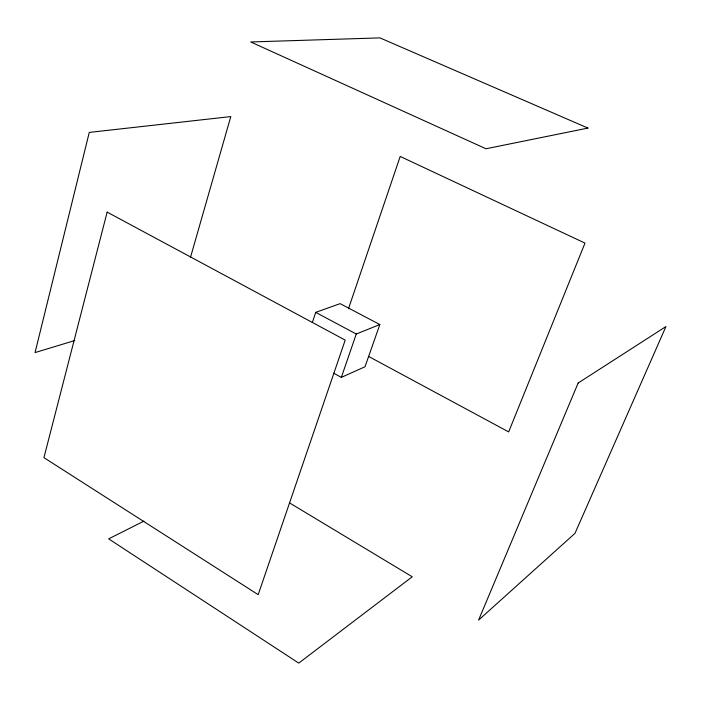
<?xml version="1.0" encoding="UTF-8"?>
<svg xmlns="http://www.w3.org/2000/svg" width="701" height="701" viewBox="0 0 701 701"><rect width="100%" height="100%" fill="white"/><g stroke="black" fill="none" stroke-linecap="round" stroke-linejoin="round"><path stroke-width="1.05" d="M190.47 257.433L230.795 116.576L89.264 132.41L35.05 352.585L74.858 340.511M312.313 322.618L315.695 312.366L340.125 303.638L379.828 324.545L365.011 366.763L341.334 377.383L333.746 373.204M348.467 308.782L400.201 156.437L584.993 243.107L508.663 431.904L368.612 356.423M341.334 377.383L356.274 334.026L379.828 324.545M143.88 521.141L108.673 538.867L298.766 663.111L412.241 576.783L289.417 502.827M315.695 312.366L356.274 334.026M107.148 212.114L43.935 457.657L258.187 594.667L345.199 340.116L107.148 212.114M578.15 383.026L478.581 620.113L574.986 533.338L665.95 326.543L578.15 383.026M587.937 128.081L485.986 148.77L250.73 41.964L379.942 37.889L587.937 128.081"/></g></svg>
